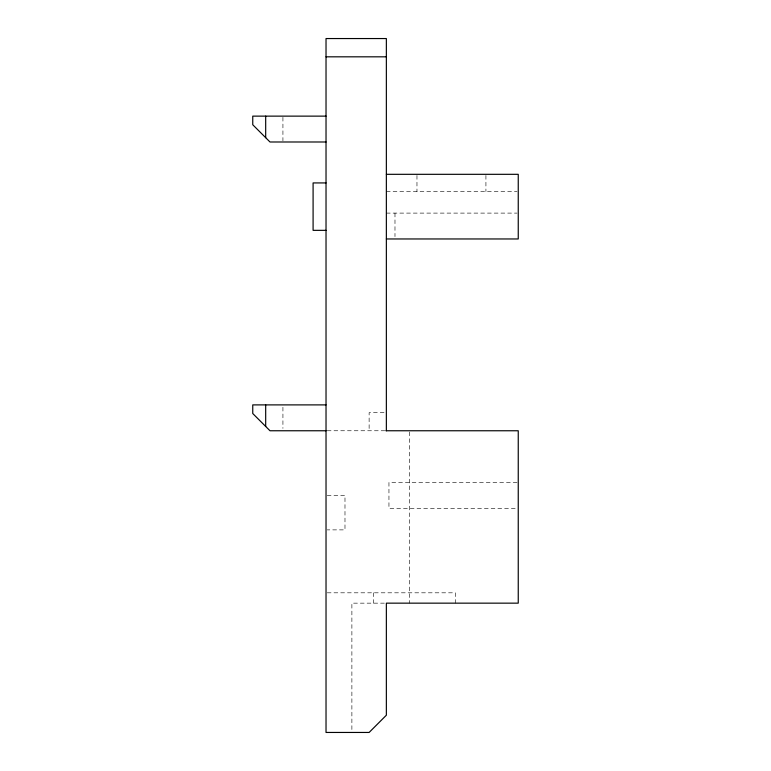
<?xml version="1.0" encoding="UTF-8"?>
<svg xmlns="http://www.w3.org/2000/svg" width="771" height="771" viewBox="0 0 771 771"><rect width="100%" height="100%" fill="white"/><g stroke="black" fill="none" stroke-linecap="round" stroke-linejoin="round"><path stroke-width="0.58" stroke-dasharray="3.85 2.89" d="M386.358 191.555L517.052 191.555M386.358 213.104L517.052 213.104M384.064 412.649L369.126 412.649L369.126 430.758M327.222 430.758L384.758 430.758M517.052 482.473L388.95 482.473L388.95 508.33L517.052 508.33M327.212 495.406L344.984 495.406L344.984 529.879L327.212 529.879M327.222 592.812L455.324 592.812L455.324 603.153M384.401 603.153L351.884 603.153L351.884 731.255M485.923 175.46L485.923 191.555M416.966 175.46L416.966 191.555M409.632 431.953L409.632 603.153M394.983 213.104L394.983 236.61M373.434 592.812L373.434 603.153M282.928 117.308L282.928 140.814M282.928 407.242L282.928 428.406"/><path stroke-width="1.16" d="M326.027 56.823L386.358 56.823M326.027 116.132L252.753 116.132L252.753 124.748L269.995 141.989L326.027 141.989M386.358 174.313L518.247 174.313L518.247 238.962L386.358 238.962M326.027 182.929L313.093 182.929L313.093 230.346L326.027 230.346M326.027 404.891L252.753 404.891L252.753 413.516L269.995 430.758L326.027 430.758M385.963 430.758L518.247 430.758L518.247 603.153L386.358 603.153L386.358 715.209L369.126 732.45L326.027 732.45L326.027 38.55L386.358 38.55L386.358 430.758M265.687 116.132L265.687 137.681M265.687 404.891L265.687 426.44"/></g></svg>
